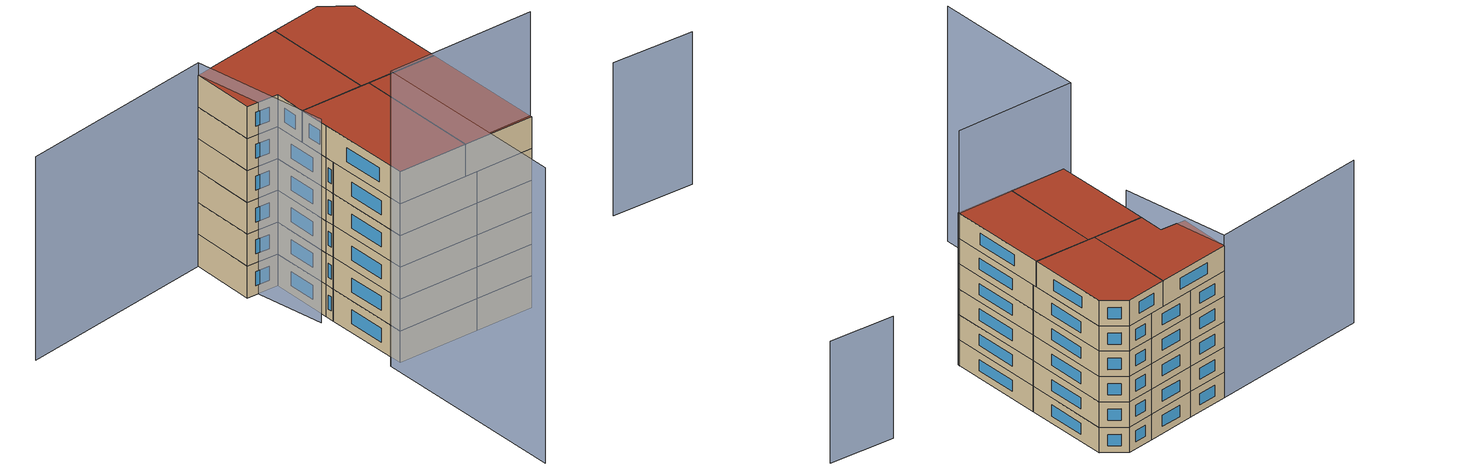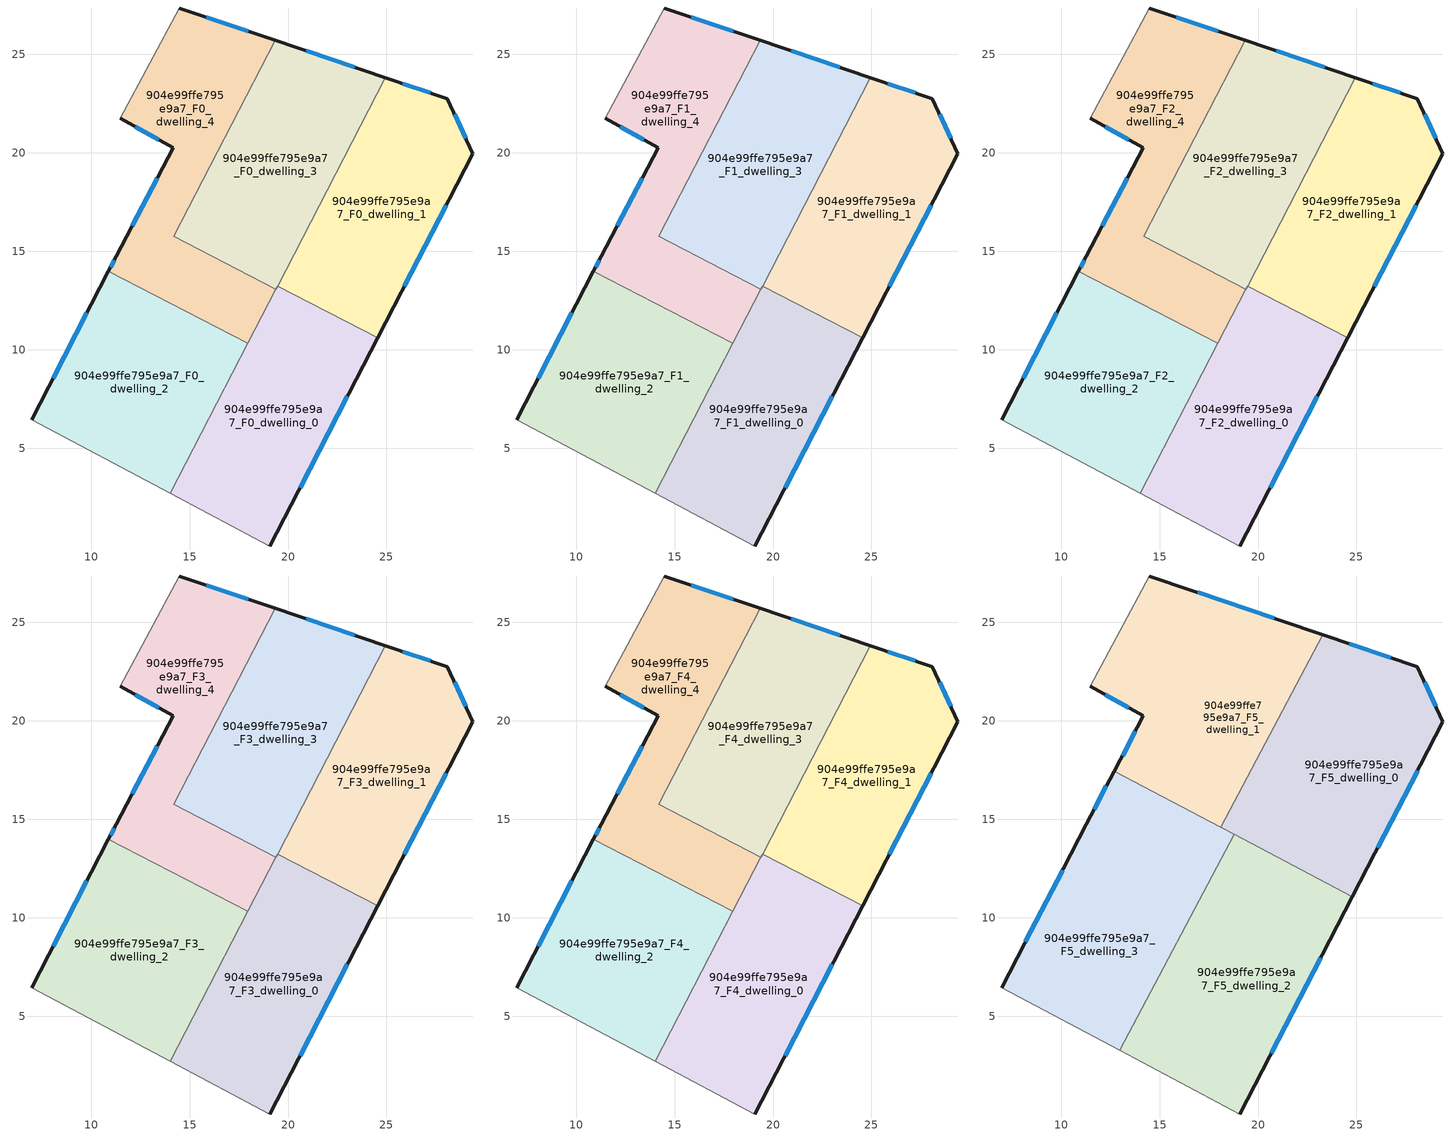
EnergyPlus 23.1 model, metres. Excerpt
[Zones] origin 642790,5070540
904e99ffe795e9a7_F0_dwelling_0
 floor ground (EU_floor_Construction): 24.55,10.6 19.08,0.04 14.02,2.72 19.47,13.24 z0
 wall outside (EU_wall_Construction): 19.08,0.04 24.55,10.6 z0:3
 wall to 904e99ffe795e9a7_F0_dwelling_1 (EU_wall_Construction): 24.55,10.6 19.47,13.24 z0:3
 wall adiabatic (EU_wall_Construction): 14.02,2.72 19.08,0.04 z0:3
 wall to 904e99ffe795e9a7_F0_dwelling_2 (EU_wall_Construction): 17.96,10.32 14.02,2.72 z0:3
 wall to 904e99ffe795e9a7_F0_dwelling_4 (EU_wall_Construction): 19.39,13.08 17.96,10.32 z0:3
 wall to 904e99ffe795e9a7_F0_dwelling_3 (EU_wall_Construction): 19.47,13.24 19.39,13.08 z0:3
 window (EU_Window_Construction): 20.61,3 23.02,7.64 z0.84:2.16
904e99ffe795e9a7_F0_dwelling_1
 floor ground (EU_floor_Construction): 28.09,22.75 29.39,19.95 24.55,10.6 19.47,13.24 24.95,23.82 z0
 wall outside (EU_wall_Construction): 24.55,10.6 29.39,19.95 28.09,22.75 24.95,23.82 z0:3
 wall to 904e99ffe795e9a7_F0_dwelling_3 (EU_wall_Construction): 24.95,23.82 19.47,13.24 z0:3
 window (EU_Window_Construction): 27.21,23.05 25.83,23.52 / 29.03,20.74 28.46,21.97 / 25.91,13.22 28.04,17.33 z0.84:2.16
904e99ffe795e9a7_F0_dwelling_2
 floor ground (EU_floor_Construction): 17.96,10.32 14.02,2.72 6.97,6.45 10.88,13.99 z0
 wall outside (EU_wall_Construction): 10.88,13.99 6.97,6.45 z0:3
 wall to 904e99ffe795e9a7_F0_dwelling_4 (EU_wall_Construction): 17.96,10.32 10.88,13.99 z0:3
 wall adiabatic (EU_wall_Construction): 6.97,6.45 14.02,2.72 z0:3
 window (EU_Window_Construction): 9.79,11.88 8.07,8.56 z0.84:2.16
904e99ffe795e9a7_F0_dwelling_3
 floor ground (EU_floor_Construction): 24.95,23.82 19.39,13.08 14.2,15.77 19.35,25.71 z0
 wall outside (EU_wall_Construction): 24.95,23.82 19.35,25.71 z0:3
 wall to 904e99ffe795e9a7_F0_dwelling_4 (EU_wall_Construction): 19.35,25.71 14.2,15.77 19.39,13.08 z0:3
 window (EU_Window_Construction): 23.38,24.35 20.92,25.18 z0.84:2.16
904e99ffe795e9a7_F0_dwelling_4
 floor ground (EU_floor_Construction): 19.35,25.71 14.2,15.77 19.39,13.08 17.96,10.32 10.88,13.99 11.28,14.75 14.18,20.25 11.48,21.76 14.48,27.36 z0
 wall outside (EU_wall_Construction): 11.48,21.76 14.18,20.25 11.28,14.75 10.88,13.99 / 19.35,25.71 14.48,27.36 z0:3
 wall adiabatic (EU_wall_Construction): 14.48,27.36 11.48,21.76 z0:3
 window (EU_Window_Construction): 11.17,14.54 10.99,14.2 / 13.37,18.71 12.09,16.29 / 12.24,21.34 13.42,20.67 / 17.99,26.17 15.85,26.9 z0.84:2.16
904e99ffe795e9a7_F1_dwelling_0
 floor to 904e99ffe795e9a7_F0_dwelling_0 (EU_floor_Construction): 24.55,10.6 19.08,0.04 14.02,2.72 19.47,13.24 z3
 wall outside (EU_wall_Construction): 19.08,0.04 24.55,10.6 z3:6
 wall to 904e99ffe795e9a7_F1_dwelling_1 (EU_wall_Construction): 24.55,10.6 19.47,13.24 z3:6
 wall adiabatic (EU_wall_Construction): 14.02,2.72 19.08,0.04 z3:6
 wall to 904e99ffe795e9a7_F1_dwelling_2 (EU_wall_Construction): 17.96,10.32 14.02,2.72 z3:6
 wall to 904e99ffe795e9a7_F1_dwelling_4 (EU_wall_Construction): 19.39,13.08 17.96,10.32 z3:6
 wall to 904e99ffe795e9a7_F1_dwelling_3 (EU_wall_Construction): 19.47,13.24 19.39,13.08 z3:6
 window (EU_Window_Construction): 20.61,3 23.02,7.64 z3.84:5.16
904e99ffe795e9a7_F1_dwelling_1
 floor to 904e99ffe795e9a7_F0_dwelling_1 (EU_floor_Construction): 28.09,22.75 29.39,19.95 24.55,10.6 19.47,13.24 24.95,23.82 z3
 wall outside (EU_wall_Construction): 24.55,10.6 29.39,19.95 28.09,22.75 24.95,23.82 z3:6
 wall to 904e99ffe795e9a7_F1_dwelling_3 (EU_wall_Construction): 24.95,23.82 19.47,13.24 z3:6
 window (EU_Window_Construction): 27.21,23.05 25.83,23.52 / 29.03,20.74 28.46,21.97 / 25.91,13.22 28.04,17.33 z3.84:5.16
904e99ffe795e9a7_F1_dwelling_2
 floor to 904e99ffe795e9a7_F0_dwelling_2 (EU_floor_Construction): 17.96,10.32 14.02,2.72 6.97,6.45 10.88,13.99 z3
 wall outside (EU_wall_Construction): 10.88,13.99 6.97,6.45 z3:6
 wall to 904e99ffe795e9a7_F1_dwelling_4 (EU_wall_Construction): 17.96,10.32 10.88,13.99 z3:6
 wall adiabatic (EU_wall_Construction): 6.97,6.45 14.02,2.72 z3:6
 window (EU_Window_Construction): 9.79,11.88 8.07,8.56 z3.84:5.16
904e99ffe795e9a7_F1_dwelling_3
 floor to 904e99ffe795e9a7_F0_dwelling_3 (EU_floor_Construction): 24.95,23.82 19.39,13.08 14.2,15.77 19.35,25.71 z3
 wall outside (EU_wall_Construction): 24.95,23.82 19.35,25.71 z3:6
 wall to 904e99ffe795e9a7_F1_dwelling_4 (EU_wall_Construction): 19.35,25.71 14.2,15.77 19.39,13.08 z3:6
 window (EU_Window_Construction): 23.38,24.35 20.92,25.18 z3.84:5.16
904e99ffe795e9a7_F1_dwelling_4
 floor to 904e99ffe795e9a7_F0_dwelling_4 (EU_floor_Construction): 19.35,25.71 14.2,15.77 19.39,13.08 17.96,10.32 10.88,13.99 11.28,14.75 14.18,20.25 11.48,21.76 14.48,27.36 z3
 wall outside (EU_wall_Construction): 11.48,21.76 14.18,20.25 11.28,14.75 10.88,13.99 / 19.35,25.71 14.48,27.36 z3:6
 wall adiabatic (EU_wall_Construction): 14.48,27.36 11.48,21.76 z3:6
 window (EU_Window_Construction): 11.17,14.54 10.99,14.2 / 13.37,18.71 12.09,16.29 / 12.24,21.34 13.42,20.67 / 17.99,26.17 15.85,26.9 z3.84:5.16
904e99ffe795e9a7_F2_dwelling_0
 floor to 904e99ffe795e9a7_F1_dwelling_0 (EU_floor_Construction): 24.55,10.6 19.08,0.04 14.02,2.72 19.47,13.24 z6
 wall outside (EU_wall_Construction): 19.08,0.04 24.55,10.6 z6:9
 wall to 904e99ffe795e9a7_F2_dwelling_1 (EU_wall_Construction): 24.55,10.6 19.47,13.24 z6:9
 wall adiabatic (EU_wall_Construction): 14.02,2.72 19.08,0.04 z6:9
 wall to 904e99ffe795e9a7_F2_dwelling_2 (EU_wall_Construction): 17.96,10.32 14.02,2.72 z6:9
 wall to 904e99ffe795e9a7_F2_dwelling_4 (EU_wall_Construction): 19.39,13.08 17.96,10.32 z6:9
 wall to 904e99ffe795e9a7_F2_dwelling_3 (EU_wall_Construction): 19.47,13.24 19.39,13.08 z6:9
 window (EU_Window_Construction): 20.61,3 23.02,7.64 z6.84:8.16
904e99ffe795e9a7_F2_dwelling_1
 floor to 904e99ffe795e9a7_F1_dwelling_1 (EU_floor_Construction): 28.09,22.75 29.39,19.95 24.55,10.6 19.47,13.24 24.95,23.82 z6
 wall outside (EU_wall_Construction): 24.55,10.6 29.39,19.95 28.09,22.75 24.95,23.82 z6:9
 wall to 904e99ffe795e9a7_F2_dwelling_3 (EU_wall_Construction): 24.95,23.82 19.47,13.24 z6:9
 window (EU_Window_Construction): 27.21,23.05 25.83,23.52 / 29.03,20.74 28.46,21.97 / 25.91,13.22 28.04,17.33 z6.84:8.16
904e99ffe795e9a7_F2_dwelling_2
 floor to 904e99ffe795e9a7_F1_dwelling_2 (EU_floor_Construction): 17.96,10.32 14.02,2.72 6.97,6.45 10.88,13.99 z6
 wall outside (EU_wall_Construction): 10.88,13.99 6.97,6.45 z6:9
 wall to 904e99ffe795e9a7_F2_dwelling_4 (EU_wall_Construction): 17.96,10.32 10.88,13.99 z6:9
 wall adiabatic (EU_wall_Construction): 6.97,6.45 14.02,2.72 z6:9
 window (EU_Window_Construction): 9.79,11.88 8.07,8.56 z6.84:8.16
904e99ffe795e9a7_F2_dwelling_3
 floor to 904e99ffe795e9a7_F1_dwelling_3 (EU_floor_Construction): 24.95,23.82 19.39,13.08 14.2,15.77 19.35,25.71 z6
 wall outside (EU_wall_Construction): 24.95,23.82 19.35,25.71 z6:9
 wall to 904e99ffe795e9a7_F2_dwelling_4 (EU_wall_Construction): 19.35,25.71 14.2,15.77 19.39,13.08 z6:9
 window (EU_Window_Construction): 23.38,24.35 20.92,25.18 z6.84:8.16
904e99ffe795e9a7_F2_dwelling_4
 floor to 904e99ffe795e9a7_F1_dwelling_4 (EU_floor_Construction): 19.35,25.71 14.2,15.77 19.39,13.08 17.96,10.32 10.88,13.99 11.28,14.75 14.18,20.25 11.48,21.76 14.48,27.36 z6
 wall outside (EU_wall_Construction): 11.48,21.76 14.18,20.25 11.28,14.75 10.88,13.99 / 19.35,25.71 14.48,27.36 z6:9
 wall adiabatic (EU_wall_Construction): 14.48,27.36 11.48,21.76 z6:9
 window (EU_Window_Construction): 11.17,14.54 10.99,14.2 / 13.37,18.71 12.09,16.29 / 12.24,21.34 13.42,20.67 / 17.99,26.17 15.85,26.9 z6.84:8.16
904e99ffe795e9a7_F3_dwelling_0
 floor to 904e99ffe795e9a7_F2_dwelling_0 (EU_floor_Construction): 24.55,10.6 19.08,0.04 14.02,2.72 19.47,13.24 z9
 wall outside (EU_wall_Construction): 19.08,0.04 24.55,10.6 z9:12
 wall to 904e99ffe795e9a7_F3_dwelling_1 (EU_wall_Construction): 24.55,10.6 19.47,13.24 z9:12
 wall adiabatic (EU_wall_Construction): 14.02,2.72 19.08,0.04 z9:12
 wall to 904e99ffe795e9a7_F3_dwelling_2 (EU_wall_Construction): 17.96,10.32 14.02,2.72 z9:12
 wall to 904e99ffe795e9a7_F3_dwelling_4 (EU_wall_Construction): 19.39,13.08 17.96,10.32 z9:12
 wall to 904e99ffe795e9a7_F3_dwelling_3 (EU_wall_Construction): 19.47,13.24 19.39,13.08 z9:12
 window (EU_Window_Construction): 20.61,3 23.02,7.64 z9.84:11.16
904e99ffe795e9a7_F3_dwelling_1
 floor to 904e99ffe795e9a7_F2_dwelling_1 (EU_floor_Construction): 28.09,22.75 29.39,19.95 24.55,10.6 19.47,13.24 24.95,23.82 z9
 wall outside (EU_wall_Construction): 24.55,10.6 29.39,19.95 28.09,22.75 24.95,23.82 z9:12
 wall to 904e99ffe795e9a7_F3_dwelling_3 (EU_wall_Construction): 24.95,23.82 19.47,13.24 z9:12
 window (EU_Window_Construction): 27.21,23.05 25.83,23.52 / 29.03,20.74 28.46,21.97 / 25.91,13.22 28.04,17.33 z9.84:11.16
904e99ffe795e9a7_F3_dwelling_2
 floor to 904e99ffe795e9a7_F2_dwelling_2 (EU_floor_Construction): 17.96,10.32 14.02,2.72 6.97,6.45 10.88,13.99 z9
 wall outside (EU_wall_Construction): 10.88,13.99 6.97,6.45 z9:12
 wall to 904e99ffe795e9a7_F3_dwelling_4 (EU_wall_Construction): 17.96,10.32 10.88,13.99 z9:12
 wall adiabatic (EU_wall_Construction): 6.97,6.45 14.02,2.72 z9:12
 window (EU_Window_Construction): 9.79,11.88 8.07,8.56 z9.84:11.16
904e99ffe795e9a7_F3_dwelling_3
 floor to 904e99ffe795e9a7_F2_dwelling_3 (EU_floor_Construction): 24.95,23.82 19.39,13.08 14.2,15.77 19.35,25.71 z9
 wall outside (EU_wall_Construction): 24.95,23.82 19.35,25.71 z9:12
 wall to 904e99ffe795e9a7_F3_dwelling_4 (EU_wall_Construction): 19.35,25.71 14.2,15.77 19.39,13.08 z9:12
 window (EU_Window_Construction): 23.38,24.35 20.92,25.18 z9.84:11.16
904e99ffe795e9a7_F3_dwelling_4
 floor to 904e99ffe795e9a7_F2_dwelling_4 (EU_floor_Construction): 19.35,25.71 14.2,15.77 19.39,13.08 17.96,10.32 10.88,13.99 11.28,14.75 14.18,20.25 11.48,21.76 14.48,27.36 z9
 wall outside (EU_wall_Construction): 11.48,21.76 14.18,20.25 11.28,14.75 10.88,13.99 / 19.35,25.71 14.48,27.36 z9:12
 wall adiabatic (EU_wall_Construction): 14.48,27.36 11.48,21.76 z9:12
 window (EU_Window_Construction): 11.17,14.54 10.99,14.2 / 13.37,18.71 12.09,16.29 / 12.24,21.34 13.42,20.67 / 17.99,26.17 15.85,26.9 z9.84:11.16
904e99ffe795e9a7_F4_dwelling_0
 floor to 904e99ffe795e9a7_F3_dwelling_0 (EU_floor_Construction): 24.55,10.6 19.08,0.04 14.02,2.72 19.47,13.24 z12
 wall outside (EU_wall_Construction): 19.08,0.04 24.55,10.6 z12:15
 wall to 904e99ffe795e9a7_F4_dwelling_1 (EU_wall_Construction): 24.55,10.6 19.47,13.24 z12:15
 wall adiabatic (EU_wall_Construction): 14.02,2.72 19.08,0.04 z12:15
 wall to 904e99ffe795e9a7_F4_dwelling_2 (EU_wall_Construction): 17.96,10.32 14.02,2.72 z12:15
 wall to 904e99ffe795e9a7_F4_dwelling_4 (EU_wall_Construction): 19.39,13.08 17.96,10.32 z12:15
 wall to 904e99ffe795e9a7_F4_dwelling_3 (EU_wall_Construction): 19.47,13.24 19.39,13.08 z12:15
 window (EU_Window_Construction): 20.61,3 23.02,7.64 z12.84:14.16
 ceiling adiabatic (EU_roof_Construction): 19.08,0.04 24.55,10.6 19.47,13.24 14.02,2.72 z15
904e99ffe795e9a7_F4_dwelling_1
 floor to 904e99ffe795e9a7_F3_dwelling_1 (EU_floor_Construction): 28.09,22.75 29.39,19.95 24.55,10.6 19.47,13.24 24.95,23.82 z12
 wall outside (EU_wall_Construction): 24.55,10.6 29.39,19.95 28.09,22.75 24.95,23.82 z12:15
 wall to 904e99ffe795e9a7_F4_dwelling_3 (EU_wall_Construction): 24.95,23.82 19.47,13.24 z12:15
 window (EU_Window_Construction): 27.21,23.05 25.83,23.52 / 29.03,20.74 28.46,21.97 / 25.91,13.22 28.04,17.33 z12.84:14.16
904e99ffe795e9a7_F4_dwelling_2
 floor to 904e99ffe795e9a7_F3_dwelling_2 (EU_floor_Construction): 17.96,10.32 14.02,2.72 6.97,6.45 10.88,13.99 z12
 wall outside (EU_wall_Construction): 10.88,13.99 6.97,6.45 z12:15
 wall to 904e99ffe795e9a7_F4_dwelling_4 (EU_wall_Construction): 17.96,10.32 10.88,13.99 z12:15
 wall adiabatic (EU_wall_Construction): 6.97,6.45 14.02,2.72 z12:15
 window (EU_Window_Construction): 9.79,11.88 8.07,8.56 z12.84:14.16
 ceiling adiabatic (EU_roof_Construction): 12.98,3.27 16.98,10.83 10.88,13.99 6.97,6.45 z15
904e99ffe795e9a7_F4_dwelling_3
 floor to 904e99ffe795e9a7_F3_dwelling_3 (EU_floor_Construction): 24.95,23.82 19.39,13.08 14.2,15.77 19.35,25.71 z12
 wall outside (EU_wall_Construction): 24.95,23.82 19.35,25.71 z12:15
 wall to 904e99ffe795e9a7_F4_dwelling_4 (EU_wall_Construction): 19.35,25.71 14.2,15.77 19.39,13.08 z12:15
 window (EU_Window_Construction): 23.38,24.35 20.92,25.18 z12.84:14.16
904e99ffe795e9a7_F4_dwelling_4
 floor to 904e99ffe795e9a7_F3_dwelling_4 (EU_floor_Construction): 19.35,25.71 14.2,15.77 19.39,13.08 17.96,10.32 10.88,13.99 11.28,14.75 14.18,20.25 11.48,21.76 14.48,27.36 z12
 wall outside (EU_wall_Construction): 11.48,21.76 14.18,20.25 11.28,14.75 10.88,13.99 / 19.35,25.71 14.48,27.36 z12:15
 wall adiabatic (EU_wall_Construction): 14.48,27.36 11.48,21.76 z12:15
 window (EU_Window_Construction): 11.17,14.54 10.99,14.2 / 13.37,18.71 12.09,16.29 / 12.24,21.34 13.42,20.67 / 17.99,26.17 15.85,26.9 z12.84:14.16
904e99ffe795e9a7_F5_dwelling_0
 floor to 904e99ffe795e9a7_F4_dwelling_1 (EU_floor_Construction): 28.09,22.75 29.39,19.95 24.79,11.06 19.73,13.74 24.95,23.82 z15
 floor to 904e99ffe795e9a7_F4_dwelling_3 (EU_floor_Construction): 24.95,23.82 19.73,13.74 18.1,14.6 23.28,24.38 z15
 wall outside (EU_wall_Construction): 24.79,11.06 29.39,19.95 28.09,22.75 23.28,24.38 z15:18
 wall to 904e99ffe795e9a7_F5_dwelling_1 (EU_wall_Construction): 23.28,24.38 18.1,14.6 z15:18
 wall to 904e99ffe795e9a7_F5_dwelling_2 (EU_wall_Construction): 18.79,14.24 24.79,11.06 z15:18
 wall to 904e99ffe795e9a7_F5_dwelling_3 (EU_wall_Construction): 18.1,14.6 18.79,14.24 z15:18
 window (EU_Window_Construction): 26.74,23.21 24.63,23.93 / 29.03,20.74 28.46,21.97 / 26.08,13.55 28.1,17.46 z15.84:17.16
 roof outside (EU_roof_Construction): 24.79,11.06 29.39,19.95 28.09,22.75 23.28,24.38 18.1,14.6 z18
904e99ffe795e9a7_F5_dwelling_1
 floor to 904e99ffe795e9a7_F4_dwelling_3 (EU_floor_Construction): 23.28,24.38 18.1,14.6 14.57,16.47 19.35,25.71 z15
 floor to 904e99ffe795e9a7_F4_dwelling_4 (EU_floor_Construction): 19.35,25.71 14.57,16.47 12.7,17.45 14.18,20.25 11.48,21.76 14.48,27.36 z15
 wall outside (EU_wall_Construction): 11.48,21.76 14.18,20.25 12.7,17.45 / 23.28,24.38 14.48,27.36 z15:18
 wall adiabatic (EU_wall_Construction): 14.48,27.36 11.48,21.76 z15:18
 wall to 904e99ffe795e9a7_F5_dwelling_3 (EU_wall_Construction): 12.7,17.45 18.1,14.6 z15:18
 window (EU_Window_Construction): 13.77,19.47 13.12,18.24 / 12.24,21.34 13.42,20.67 / 20.81,25.22 16.95,26.53 z15.84:17.16
 roof outside (EU_roof_Construction): 18.1,14.6 23.28,24.38 14.48,27.36 11.48,21.76 14.18,20.25 12.7,17.45 z18
904e99ffe795e9a7_F5_dwelling_2
 floor to 904e99ffe795e9a7_F4_dwelling_1 (EU_floor_Construction): 24.79,11.06 24.55,10.6 19.47,13.24 19.73,13.74 z15
 floor to 904e99ffe795e9a7_F4_dwelling_2 (EU_floor_Construction): 17.96,10.32 14.02,2.72 12.98,3.27 16.98,10.83 z15
 floor to 904e99ffe795e9a7_F4_dwelling_4 (EU_floor_Construction): 19.39,13.08 17.96,10.32 16.98,10.83 18.43,13.57 z15
 floor to 904e99ffe795e9a7_F4_dwelling_3 (EU_floor_Construction): 19.73,13.74 19.39,13.08 18.43,13.57 18.79,14.24 z15
 floor adiabatic (EU_floor_Construction): 24.79,11.06 19.08,0.04 12.98,3.27 14.02,2.72 19.73,13.74 19.47,13.24 24.55,10.6 z15
 wall outside (EU_wall_Construction): 19.08,0.04 24.79,11.06 z15:18
 wall to 904e99ffe795e9a7_F5_dwelling_3 (EU_wall_Construction): 18.79,14.24 12.98,3.27 z15:18
 wall adiabatic (EU_wall_Construction): 12.98,3.27 19.08,0.04 z15:18
 window (EU_Window_Construction): 20.68,3.13 23.19,7.97 z15.84:17.16
 roof outside (EU_roof_Construction): 19.08,0.04 24.79,11.06 18.79,14.24 12.98,3.27 z18
904e99ffe795e9a7_F5_dwelling_3
 floor to 904e99ffe795e9a7_F4_dwelling_4 (EU_floor_Construction): 18.43,13.57 16.98,10.83 10.88,13.99 11.28,14.75 12.7,17.45 14.57,16.47 14.2,15.77 z15
 floor to 904e99ffe795e9a7_F4_dwelling_3 (EU_floor_Construction): 18.79,14.24 18.43,13.57 14.2,15.77 14.57,16.47 z15
 floor adiabatic (EU_floor_Construction): 16.98,10.83 12.98,3.27 6.97,6.45 10.88,13.99 z15
 wall outside (EU_wall_Construction): 12.7,17.45 11.28,14.75 6.97,6.45 z15:18
 wall adiabatic (EU_wall_Construction): 6.97,6.45 12.98,3.27 z15:18
 window (EU_Window_Construction): 10.07,12.43 8.18,8.77 / 12.3,16.7 11.68,15.51 z15.84:17.16
 roof outside (EU_roof_Construction): 12.98,3.27 18.79,14.24 12.7,17.45 11.28,14.75 6.97,6.45 z18
shading: -2.83,-10.44 6.17,6.95 / 6.17,6.95 19.17,0.22 z0:27.8; 41.86,-4.33 34.89,-0.37 z0:14.4; -4.18,33.66 14.48,27.36 / 14.48,27.36 10.23,14.76 z0:19.2
[Building]
EU S2 Campaign: North Axis=0; Terrain=City; Solar Distribution=FullExterior
[Site:Location]
Lyon-Bron: Latitude=45.75; Longitude=5; Time Zone=1; Elevation=198
[SizingPeriod:WeatherFileDays]
AnnualSizingPeriod: Begin Month=1; Begin Day of Month=1; End Month=12; End Day of Month=31; Day of Week for Start Day=Monday; Use Weather File Daylight Saving Period=No; Use Weather File Rain and Snow Indicators=No
[MATERIAL]
EU_InternalMass_Material: Roughness=MediumRough; Thickness=0.1; Conductivity=1; Density=1800; Specific Heat=900; Thermal Absorptance=0.9; Solar Absorptance=0.7; Visible Absorptance=0.7
[MATERIAL:NOMASS] Roughness=MediumRough; Thermal Absorptance=0.9; Solar Absorptance=0.7; Visible Absorptance=0.7
Name | Thermal Resistance
EU_wall_NoMass | 0.776494
EU_roof_NoMass | 0.486893
EU_floor_NoMass | 0.421597
[WINDOWMATERIAL:SIMPLEGLAZINGSYSTEM]
EU_Window_SimpleGlazing: UFactor=4.24961; Solar Heat Gain Coefficient=0.83; Visible Transmittance=0.83
[CONSTRUCTION]
EU_wall_Construction: EU_wall_NoMass
EU_roof_Construction: EU_roof_NoMass
EU_floor_Construction: EU_floor_NoMass
EU_InternalMass_Construction: EU_InternalMass_Material
EU_Window_Construction: EU_Window_SimpleGlazing
[ZONE] Type=1; Multiplier=1; Ceiling Height=autocalculate; Floor Area=autocalculate; Part of Total Floor Area=Yes
Name | Volume
904e99ffe795e9a7_F0_dwelling_0; 904e99ffe795e9a7_F1_dwelling_0; 904e99ffe795e9a7_F2_dwelling_0; 904e99ffe795e9a7_F3_dwelling_0; 904e99ffe795e9a7_F4_dwelling_0 | 203.91
904e99ffe795e9a7_F5_dwelling_0 | 254.92
904e99ffe795e9a7_F0_dwelling_1; 904e99ffe795e9a7_F1_dwelling_1; 904e99ffe795e9a7_F2_dwelling_1; 904e99ffe795e9a7_F3_dwelling_1; 904e99ffe795e9a7_F4_dwelling_1 | 203.936
904e99ffe795e9a7_F5_dwelling_1 | 254.921
904e99ffe795e9a7_F0_dwelling_2; 904e99ffe795e9a7_F1_dwelling_2; 904e99ffe795e9a7_F2_dwelling_2; 904e99ffe795e9a7_F3_dwelling_2; 904e99ffe795e9a7_F4_dwelling_2 | 203.94
904e99ffe795e9a7_F5_dwelling_2 | 254.924
904e99ffe795e9a7_F0_dwelling_3; 904e99ffe795e9a7_F1_dwelling_3; 904e99ffe795e9a7_F2_dwelling_3; 904e99ffe795e9a7_F3_dwelling_3; 904e99ffe795e9a7_F4_dwelling_3 | 203.931
904e99ffe795e9a7_F5_dwelling_3 | 254.919
904e99ffe795e9a7_F0_dwelling_4; 904e99ffe795e9a7_F1_dwelling_4; 904e99ffe795e9a7_F2_dwelling_4; 904e99ffe795e9a7_F3_dwelling_4; 904e99ffe795e9a7_F4_dwelling_4 | 203.922
[INTERNALMASS] Construction=EU_InternalMass_Construction
Name | Zone or ZoneList | Surface Area
904e99ffe795e9a7_F0_dwelling_0_EU_InternalMass | 904e99ffe795e9a7_F0_dwelling_0 | 67.9712
904e99ffe795e9a7_F0_dwelling_1_EU_InternalMass | 904e99ffe795e9a7_F0_dwelling_1 | 67.9787
904e99ffe795e9a7_F0_dwelling_2_EU_InternalMass | 904e99ffe795e9a7_F0_dwelling_2 | 67.9788
904e99ffe795e9a7_F0_dwelling_3_EU_InternalMass | 904e99ffe795e9a7_F0_dwelling_3 | 67.9776
904e99ffe795e9a7_F0_dwelling_4_EU_InternalMass | 904e99ffe795e9a7_F0_dwelling_4 | 67.9741
904e99ffe795e9a7_F1_dwelling_0_EU_InternalMass | 904e99ffe795e9a7_F1_dwelling_0 | 67.9712
904e99ffe795e9a7_F1_dwelling_1_EU_InternalMass | 904e99ffe795e9a7_F1_dwelling_1 | 67.9787
904e99ffe795e9a7_F1_dwelling_2_EU_InternalMass | 904e99ffe795e9a7_F1_dwelling_2 | 67.9788
904e99ffe795e9a7_F1_dwelling_3_EU_InternalMass | 904e99ffe795e9a7_F1_dwelling_3 | 67.9776
904e99ffe795e9a7_F1_dwelling_4_EU_InternalMass | 904e99ffe795e9a7_F1_dwelling_4 | 67.9741
904e99ffe795e9a7_F2_dwelling_0_EU_InternalMass | 904e99ffe795e9a7_F2_dwelling_0 | 67.9712
904e99ffe795e9a7_F2_dwelling_1_EU_InternalMass | 904e99ffe795e9a7_F2_dwelling_1 | 67.9787
904e99ffe795e9a7_F2_dwelling_2_EU_InternalMass | 904e99ffe795e9a7_F2_dwelling_2 | 67.9788
904e99ffe795e9a7_F2_dwelling_3_EU_InternalMass | 904e99ffe795e9a7_F2_dwelling_3 | 67.9776
904e99ffe795e9a7_F2_dwelling_4_EU_InternalMass | 904e99ffe795e9a7_F2_dwelling_4 | 67.9741
904e99ffe795e9a7_F3_dwelling_0_EU_InternalMass | 904e99ffe795e9a7_F3_dwelling_0 | 67.9712
904e99ffe795e9a7_F3_dwelling_1_EU_InternalMass | 904e99ffe795e9a7_F3_dwelling_1 | 67.9787
904e99ffe795e9a7_F3_dwelling_2_EU_InternalMass | 904e99ffe795e9a7_F3_dwelling_2 | 67.9788
904e99ffe795e9a7_F3_dwelling_3_EU_InternalMass | 904e99ffe795e9a7_F3_dwelling_3 | 67.9776
904e99ffe795e9a7_F3_dwelling_4_EU_InternalMass | 904e99ffe795e9a7_F3_dwelling_4 | 67.9741
904e99ffe795e9a7_F4_dwelling_0_EU_InternalMass | 904e99ffe795e9a7_F4_dwelling_0 | 67.9712
904e99ffe795e9a7_F4_dwelling_1_EU_InternalMass | 904e99ffe795e9a7_F4_dwelling_1 | 67.9787
904e99ffe795e9a7_F4_dwelling_2_EU_InternalMass | 904e99ffe795e9a7_F4_dwelling_2 | 67.9788
904e99ffe795e9a7_F4_dwelling_3_EU_InternalMass | 904e99ffe795e9a7_F4_dwelling_3 | 67.9776
904e99ffe795e9a7_F4_dwelling_4_EU_InternalMass | 904e99ffe795e9a7_F4_dwelling_4 | 67.9741
904e99ffe795e9a7_F5_dwelling_0_EU_InternalMass | 904e99ffe795e9a7_F5_dwelling_0 | 84.9731
904e99ffe795e9a7_F5_dwelling_1_EU_InternalMass | 904e99ffe795e9a7_F5_dwelling_1 | 84.9738
904e99ffe795e9a7_F5_dwelling_2_EU_InternalMass | 904e99ffe795e9a7_F5_dwelling_2 | 84.9746
904e99ffe795e9a7_F5_dwelling_3_EU_InternalMass | 904e99ffe795e9a7_F5_dwelling_3 | 84.9727
[OTHEREQUIPMENT] Fuel Type=Electricity; Design Level Calculation Method=Watts/Area; Power per Zone Floor Area=1; Fraction Latent=0; Fraction Radiant=0; Fraction Lost=0; Carbon Dioxide Generation Rate=0; EndUse Subcategory=EU_Step8_InternalGains
Name | Zone or ZoneList or Space or SpaceList | Schedule
EU_Step8_InternalGain_904e99ffe795e9a7_F0_dwelling_0_f000 | 904e99ffe795e9a7_F0_dwelling_0 | EU_Step8_GainSchedule_904e99ffe795e9a7_F0_dwelling_0_f000
EU_Step8_InternalGain_904e99ffe795e9a7_F0_dwelling_1_f000 | 904e99ffe795e9a7_F0_dwelling_1 | EU_Step8_GainSchedule_904e99ffe795e9a7_F0_dwelling_1_f000
EU_Step8_InternalGain_904e99ffe795e9a7_F0_dwelling_2_f000 | 904e99ffe795e9a7_F0_dwelling_2 | EU_Step8_GainSchedule_904e99ffe795e9a7_F0_dwelling_2_f000
EU_Step8_InternalGain_904e99ffe795e9a7_F0_dwelling_3_f000 | 904e99ffe795e9a7_F0_dwelling_3 | EU_Step8_GainSchedule_904e99ffe795e9a7_F0_dwelling_3_f000
EU_Step8_InternalGain_904e99ffe795e9a7_F0_dwelling_4_f000 | 904e99ffe795e9a7_F0_dwelling_4 | EU_Step8_GainSchedule_904e99ffe795e9a7_F0_dwelling_4_f000
EU_Step8_InternalGain_904e99ffe795e9a7_F1_dwelling_0_f000 | 904e99ffe795e9a7_F1_dwelling_0 | EU_Step8_GainSchedule_904e99ffe795e9a7_F1_dwelling_0_f000
EU_Step8_InternalGain_904e99ffe795e9a7_F1_dwelling_1_f000 | 904e99ffe795e9a7_F1_dwelling_1 | EU_Step8_GainSchedule_904e99ffe795e9a7_F1_dwelling_1_f000
EU_Step8_InternalGain_904e99ffe795e9a7_F1_dwelling_2_f000 | 904e99ffe795e9a7_F1_dwelling_2 | EU_Step8_GainSchedule_904e99ffe795e9a7_F1_dwelling_2_f000
EU_Step8_InternalGain_904e99ffe795e9a7_F1_dwelling_3_f000 | 904e99ffe795e9a7_F1_dwelling_3 | EU_Step8_GainSchedule_904e99ffe795e9a7_F1_dwelling_3_f000
EU_Step8_InternalGain_904e99ffe795e9a7_F1_dwelling_4_f000 | 904e99ffe795e9a7_F1_dwelling_4 | EU_Step8_GainSchedule_904e99ffe795e9a7_F1_dwelling_4_f000
EU_Step8_InternalGain_904e99ffe795e9a7_F2_dwelling_0_f000 | 904e99ffe795e9a7_F2_dwelling_0 | EU_Step8_GainSchedule_904e99ffe795e9a7_F2_dwelling_0_f000
EU_Step8_InternalGain_904e99ffe795e9a7_F2_dwelling_1_f000 | 904e99ffe795e9a7_F2_dwelling_1 | EU_Step8_GainSchedule_904e99ffe795e9a7_F2_dwelling_1_f000
EU_Step8_InternalGain_904e99ffe795e9a7_F2_dwelling_2_f000 | 904e99ffe795e9a7_F2_dwelling_2 | EU_Step8_GainSchedule_904e99ffe795e9a7_F2_dwelling_2_f000
EU_Step8_InternalGain_904e99ffe795e9a7_F2_dwelling_3_f000 | 904e99ffe795e9a7_F2_dwelling_3 | EU_Step8_GainSchedule_904e99ffe795e9a7_F2_dwelling_3_f000
EU_Step8_InternalGain_904e99ffe795e9a7_F2_dwelling_4_f000 | 904e99ffe795e9a7_F2_dwelling_4 | EU_Step8_GainSchedule_904e99ffe795e9a7_F2_dwelling_4_f000
EU_Step8_InternalGain_904e99ffe795e9a7_F3_dwelling_0_f000 | 904e99ffe795e9a7_F3_dwelling_0 | EU_Step8_GainSchedule_904e99ffe795e9a7_F3_dwelling_0_f000
EU_Step8_InternalGain_904e99ffe795e9a7_F3_dwelling_1_f000 | 904e99ffe795e9a7_F3_dwelling_1 | EU_Step8_GainSchedule_904e99ffe795e9a7_F3_dwelling_1_f000
EU_Step8_InternalGain_904e99ffe795e9a7_F3_dwelling_2_f000 | 904e99ffe795e9a7_F3_dwelling_2 | EU_Step8_GainSchedule_904e99ffe795e9a7_F3_dwelling_2_f000
EU_Step8_InternalGain_904e99ffe795e9a7_F3_dwelling_3_f000 | 904e99ffe795e9a7_F3_dwelling_3 | EU_Step8_GainSchedule_904e99ffe795e9a7_F3_dwelling_3_f000
EU_Step8_InternalGain_904e99ffe795e9a7_F3_dwelling_4_f000 | 904e99ffe795e9a7_F3_dwelling_4 | EU_Step8_GainSchedule_904e99ffe795e9a7_F3_dwelling_4_f000
EU_Step8_InternalGain_904e99ffe795e9a7_F4_dwelling_0_f000 | 904e99ffe795e9a7_F4_dwelling_0 | EU_Step8_GainSchedule_904e99ffe795e9a7_F4_dwelling_0_f000
EU_Step8_InternalGain_904e99ffe795e9a7_F4_dwelling_1_f000 | 904e99ffe795e9a7_F4_dwelling_1 | EU_Step8_GainSchedule_904e99ffe795e9a7_F4_dwelling_1_f000
EU_Step8_InternalGain_904e99ffe795e9a7_F4_dwelling_2_f000 | 904e99ffe795e9a7_F4_dwelling_2 | EU_Step8_GainSchedule_904e99ffe795e9a7_F4_dwelling_2_f000
EU_Step8_InternalGain_904e99ffe795e9a7_F4_dwelling_3_f000 | 904e99ffe795e9a7_F4_dwelling_3 | EU_Step8_GainSchedule_904e99ffe795e9a7_F4_dwelling_3_f000
EU_Step8_InternalGain_904e99ffe795e9a7_F4_dwelling_4_f000 | 904e99ffe795e9a7_F4_dwelling_4 | EU_Step8_GainSchedule_904e99ffe795e9a7_F4_dwelling_4_f000
EU_Step8_InternalGain_904e99ffe795e9a7_F5_dwelling_0_f000 | 904e99ffe795e9a7_F5_dwelling_0 | EU_Step8_GainSchedule_904e99ffe795e9a7_F5_dwelling_0_f000
EU_Step8_InternalGain_904e99ffe795e9a7_F5_dwelling_1_f000 | 904e99ffe795e9a7_F5_dwelling_1 | EU_Step8_GainSchedule_904e99ffe795e9a7_F5_dwelling_1_f000
EU_Step8_InternalGain_904e99ffe795e9a7_F5_dwelling_2_f000 | 904e99ffe795e9a7_F5_dwelling_2 | EU_Step8_GainSchedule_904e99ffe795e9a7_F5_dwelling_2_f000
EU_Step8_InternalGain_904e99ffe795e9a7_F5_dwelling_3_f000 | 904e99ffe795e9a7_F5_dwelling_3 | EU_Step8_GainSchedule_904e99ffe795e9a7_F5_dwelling_3_f000
[ZONEVENTILATION:DESIGNFLOWRATE] Schedule=EU_AlwaysOn; Design Flow Rate Calculation Method=AirChanges/Hour; Air Changes per Hour=0.693814; Ventilation Type=Natural; Fan Pressure Rise=0; Fan Total Efficiency=1; Constant Term Coefficient=1; Temperature Term Coefficient=0; Velocity Term Coefficient=0; Velocity Squared Term Coefficient=0; Minimum Indoor Temperature=-100; Maximum Indoor Temperature=100; Delta Temperature=-100; Minimum Outdoor Temperature=-100; Maximum Outdoor Temperature=100; Maximum Wind Speed=40
Name | Zone or ZoneList or Space or SpaceList
EU_ConstantAir_904e99ffe795e9a7_F0_dwelling_0 | 904e99ffe795e9a7_F0_dwelling_0
EU_ConstantAir_904e99ffe795e9a7_F0_dwelling_1 | 904e99ffe795e9a7_F0_dwelling_1
EU_ConstantAir_904e99ffe795e9a7_F0_dwelling_2 | 904e99ffe795e9a7_F0_dwelling_2
EU_ConstantAir_904e99ffe795e9a7_F0_dwelling_3 | 904e99ffe795e9a7_F0_dwelling_3
EU_ConstantAir_904e99ffe795e9a7_F0_dwelling_4 | 904e99ffe795e9a7_F0_dwelling_4
EU_ConstantAir_904e99ffe795e9a7_F1_dwelling_0 | 904e99ffe795e9a7_F1_dwelling_0
EU_ConstantAir_904e99ffe795e9a7_F1_dwelling_1 | 904e99ffe795e9a7_F1_dwelling_1
EU_ConstantAir_904e99ffe795e9a7_F1_dwelling_2 | 904e99ffe795e9a7_F1_dwelling_2
EU_ConstantAir_904e99ffe795e9a7_F1_dwelling_3 | 904e99ffe795e9a7_F1_dwelling_3
EU_ConstantAir_904e99ffe795e9a7_F1_dwelling_4 | 904e99ffe795e9a7_F1_dwelling_4
EU_ConstantAir_904e99ffe795e9a7_F2_dwelling_0 | 904e99ffe795e9a7_F2_dwelling_0
EU_ConstantAir_904e99ffe795e9a7_F2_dwelling_1 | 904e99ffe795e9a7_F2_dwelling_1
EU_ConstantAir_904e99ffe795e9a7_F2_dwelling_2 | 904e99ffe795e9a7_F2_dwelling_2
EU_ConstantAir_904e99ffe795e9a7_F2_dwelling_3 | 904e99ffe795e9a7_F2_dwelling_3
EU_ConstantAir_904e99ffe795e9a7_F2_dwelling_4 | 904e99ffe795e9a7_F2_dwelling_4
EU_ConstantAir_904e99ffe795e9a7_F3_dwelling_0 | 904e99ffe795e9a7_F3_dwelling_0
EU_ConstantAir_904e99ffe795e9a7_F3_dwelling_1 | 904e99ffe795e9a7_F3_dwelling_1
EU_ConstantAir_904e99ffe795e9a7_F3_dwelling_2 | 904e99ffe795e9a7_F3_dwelling_2
EU_ConstantAir_904e99ffe795e9a7_F3_dwelling_3 | 904e99ffe795e9a7_F3_dwelling_3
EU_ConstantAir_904e99ffe795e9a7_F3_dwelling_4 | 904e99ffe795e9a7_F3_dwelling_4
EU_ConstantAir_904e99ffe795e9a7_F4_dwelling_0 | 904e99ffe795e9a7_F4_dwelling_0
EU_ConstantAir_904e99ffe795e9a7_F4_dwelling_1 | 904e99ffe795e9a7_F4_dwelling_1
EU_ConstantAir_904e99ffe795e9a7_F4_dwelling_2 | 904e99ffe795e9a7_F4_dwelling_2
EU_ConstantAir_904e99ffe795e9a7_F4_dwelling_3 | 904e99ffe795e9a7_F4_dwelling_3
EU_ConstantAir_904e99ffe795e9a7_F4_dwelling_4 | 904e99ffe795e9a7_F4_dwelling_4
EU_ConstantAir_904e99ffe795e9a7_F5_dwelling_0 | 904e99ffe795e9a7_F5_dwelling_0
EU_ConstantAir_904e99ffe795e9a7_F5_dwelling_1 | 904e99ffe795e9a7_F5_dwelling_1
EU_ConstantAir_904e99ffe795e9a7_F5_dwelling_2 | 904e99ffe795e9a7_F5_dwelling_2
EU_ConstantAir_904e99ffe795e9a7_F5_dwelling_3 | 904e99ffe795e9a7_F5_dwelling_3
[HVACTEMPLATE:THERMOSTAT] Constant Heating Setpoint=20; Constant Cooling Setpoint=50
EU_HeatOnly_904e99ffe795e9a7_F0_dwelling_0; EU_HeatOnly_904e99ffe795e9a7_F0_dwelling_1; EU_HeatOnly_904e99ffe795e9a7_F0_dwelling_2; EU_HeatOnly_904e99ffe795e9a7_F0_dwelling_3; EU_HeatOnly_904e99ffe795e9a7_F0_dwelling_4; EU_HeatOnly_904e99ffe795e9a7_F1_dwelling_0; EU_HeatOnly_904e99ffe795e9a7_F1_dwelling_1; EU_HeatOnly_904e99ffe795e9a7_F1_dwelling_2; EU_HeatOnly_904e99ffe795e9a7_F1_dwelling_3; EU_HeatOnly_904e99ffe795e9a7_F1_dwelling_4; EU_HeatOnly_904e99ffe795e9a7_F2_dwelling_0; EU_HeatOnly_904e99ffe795e9a7_F2_dwelling_1; EU_HeatOnly_904e99ffe795e9a7_F2_dwelling_2; EU_HeatOnly_904e99ffe795e9a7_F2_dwelling_3; EU_HeatOnly_904e99ffe795e9a7_F2_dwelling_4; EU_HeatOnly_904e99ffe795e9a7_F3_dwelling_0; EU_HeatOnly_904e99ffe795e9a7_F3_dwelling_1; EU_HeatOnly_904e99ffe795e9a7_F3_dwelling_2; EU_HeatOnly_904e99ffe795e9a7_F3_dwelling_3; EU_HeatOnly_904e99ffe795e9a7_F3_dwelling_4; EU_HeatOnly_904e99ffe795e9a7_F4_dwelling_0; EU_HeatOnly_904e99ffe795e9a7_F4_dwelling_1; EU_HeatOnly_904e99ffe795e9a7_F4_dwelling_2; EU_HeatOnly_904e99ffe795e9a7_F4_dwelling_3; EU_HeatOnly_904e99ffe795e9a7_F4_dwelling_4; EU_HeatOnly_904e99ffe795e9a7_F5_dwelling_0; EU_HeatOnly_904e99ffe795e9a7_F5_dwelling_1; EU_HeatOnly_904e99ffe795e9a7_F5_dwelling_2; EU_HeatOnly_904e99ffe795e9a7_F5_dwelling_3
[HVACTEMPLATE:ZONE:IDEALLOADSAIRSYSTEM] System Availability Schedule=EU_AlwaysOn; Maximum Heating Supply Air Temperature=50; Minimum Cooling Supply Air Temperature=13; Maximum Heating Supply Air Humidity Ratio=0.0156; Minimum Cooling Supply Air Humidity Ratio=0.0077; Heating Limit=NoLimit; Cooling Limit=NoLimit; Heating Availability Schedule=EU_AlwaysOn; Cooling Availability Schedule=EU_CoolingOff; Dehumidification Control Type=ConstantSensibleHeatRatio; Cooling Sensible Heat Ratio=0.7; Dehumidification Setpoint=60; Humidification Control Type=None; Humidification Setpoint=30; Outdoor Air Method=None; Outdoor Air Flow Rate per Person=0.00944; Outdoor Air Flow Rate per Zone Floor Area=0; Outdoor Air Flow Rate per Zone=0; Demand Controlled Ventilation Type=None; Outdoor Air Economizer Type=NoEconomizer; Heat Recovery Type=None; Sensible Heat Recovery Effectiveness=0.7; Latent Heat Recovery Effectiveness=0.65
Name | Template Thermostat
904e99ffe795e9a7_F0_dwelling_0 | EU_HeatOnly_904e99ffe795e9a7_F0_dwelling_0
904e99ffe795e9a7_F0_dwelling_1 | EU_HeatOnly_904e99ffe795e9a7_F0_dwelling_1
904e99ffe795e9a7_F0_dwelling_2 | EU_HeatOnly_904e99ffe795e9a7_F0_dwelling_2
904e99ffe795e9a7_F0_dwelling_3 | EU_HeatOnly_904e99ffe795e9a7_F0_dwelling_3
904e99ffe795e9a7_F0_dwelling_4 | EU_HeatOnly_904e99ffe795e9a7_F0_dwelling_4
904e99ffe795e9a7_F1_dwelling_0 | EU_HeatOnly_904e99ffe795e9a7_F1_dwelling_0
904e99ffe795e9a7_F1_dwelling_1 | EU_HeatOnly_904e99ffe795e9a7_F1_dwelling_1
904e99ffe795e9a7_F1_dwelling_2 | EU_HeatOnly_904e99ffe795e9a7_F1_dwelling_2
904e99ffe795e9a7_F1_dwelling_3 | EU_HeatOnly_904e99ffe795e9a7_F1_dwelling_3
904e99ffe795e9a7_F1_dwelling_4 | EU_HeatOnly_904e99ffe795e9a7_F1_dwelling_4
904e99ffe795e9a7_F2_dwelling_0 | EU_HeatOnly_904e99ffe795e9a7_F2_dwelling_0
904e99ffe795e9a7_F2_dwelling_1 | EU_HeatOnly_904e99ffe795e9a7_F2_dwelling_1
904e99ffe795e9a7_F2_dwelling_2 | EU_HeatOnly_904e99ffe795e9a7_F2_dwelling_2
904e99ffe795e9a7_F2_dwelling_3 | EU_HeatOnly_904e99ffe795e9a7_F2_dwelling_3
904e99ffe795e9a7_F2_dwelling_4 | EU_HeatOnly_904e99ffe795e9a7_F2_dwelling_4
904e99ffe795e9a7_F3_dwelling_0 | EU_HeatOnly_904e99ffe795e9a7_F3_dwelling_0
904e99ffe795e9a7_F3_dwelling_1 | EU_HeatOnly_904e99ffe795e9a7_F3_dwelling_1
904e99ffe795e9a7_F3_dwelling_2 | EU_HeatOnly_904e99ffe795e9a7_F3_dwelling_2
904e99ffe795e9a7_F3_dwelling_3 | EU_HeatOnly_904e99ffe795e9a7_F3_dwelling_3
904e99ffe795e9a7_F3_dwelling_4 | EU_HeatOnly_904e99ffe795e9a7_F3_dwelling_4
904e99ffe795e9a7_F4_dwelling_0 | EU_HeatOnly_904e99ffe795e9a7_F4_dwelling_0
904e99ffe795e9a7_F4_dwelling_1 | EU_HeatOnly_904e99ffe795e9a7_F4_dwelling_1
904e99ffe795e9a7_F4_dwelling_2 | EU_HeatOnly_904e99ffe795e9a7_F4_dwelling_2
904e99ffe795e9a7_F4_dwelling_3 | EU_HeatOnly_904e99ffe795e9a7_F4_dwelling_3
904e99ffe795e9a7_F4_dwelling_4 | EU_HeatOnly_904e99ffe795e9a7_F4_dwelling_4
904e99ffe795e9a7_F5_dwelling_0 | EU_HeatOnly_904e99ffe795e9a7_F5_dwelling_0
904e99ffe795e9a7_F5_dwelling_1 | EU_HeatOnly_904e99ffe795e9a7_F5_dwelling_1
904e99ffe795e9a7_F5_dwelling_2 | EU_HeatOnly_904e99ffe795e9a7_F5_dwelling_2
904e99ffe795e9a7_F5_dwelling_3 | EU_HeatOnly_904e99ffe795e9a7_F5_dwelling_3
[SIZING:ZONE] Zone Cooling Design Supply Air Temperature Input Method=SupplyAirTemperature; Zone Cooling Design Supply Air Temperature=13; Zone Heating Design Supply Air Temperature Input Method=SupplyAirTemperature; Zone Heating Design Supply Air Temperature=50; Zone Cooling Design Supply Air Humidity Ratio=0.008; Zone Heating Design Supply Air Humidity Ratio=0.008; Cooling Design Air Flow Method=DesignDay; Cooling Design Air Flow Rate=0; Cooling Minimum Air Flow per Zone Floor Area=0.000762; Cooling Minimum Air Flow=0; Cooling Minimum Air Flow Fraction=0.2; Heating Design Air Flow Method=DesignDay; Heating Design Air Flow Rate=0; Heating Maximum Air Flow per Zone Floor Area=0.002032; Heating Maximum Air Flow=0.141576; Heating Maximum Air Flow Fraction=0.3; Account for Dedicated Outdoor Air System=No; Dedicated Outdoor Air System Control Strategy=NeutralSupplyAir; Dedicated Outdoor Air Low Setpoint Temperature for Design=autosize; Dedicated Outdoor Air High Setpoint Temperature for Design=autosize; Zone Load Sizing Method=Sensible Load Only No Latent Load; Zone Latent Cooling Design Supply Air Humidity Ratio Input Method=HumidityRatioDifference; Zone Cooling Design Supply Air Humidity Ratio Difference=0.005; Zone Latent Heating Design Supply Air Humidity Ratio Input Method=HumidityRatioDifference; Zone Humidification Design Supply Air Humidity Ratio Difference=0.005
904e99ffe795e9a7_F0_dwelling_0; 904e99ffe795e9a7_F0_dwelling_1; 904e99ffe795e9a7_F0_dwelling_2; 904e99ffe795e9a7_F0_dwelling_3; 904e99ffe795e9a7_F0_dwelling_4; 904e99ffe795e9a7_F1_dwelling_0; 904e99ffe795e9a7_F1_dwelling_1; 904e99ffe795e9a7_F1_dwelling_2; 904e99ffe795e9a7_F1_dwelling_3; 904e99ffe795e9a7_F1_dwelling_4; 904e99ffe795e9a7_F2_dwelling_0; 904e99ffe795e9a7_F2_dwelling_1; 904e99ffe795e9a7_F2_dwelling_2; 904e99ffe795e9a7_F2_dwelling_3; 904e99ffe795e9a7_F2_dwelling_4; 904e99ffe795e9a7_F3_dwelling_0; 904e99ffe795e9a7_F3_dwelling_1; 904e99ffe795e9a7_F3_dwelling_2; 904e99ffe795e9a7_F3_dwelling_3; 904e99ffe795e9a7_F3_dwelling_4; 904e99ffe795e9a7_F4_dwelling_0; 904e99ffe795e9a7_F4_dwelling_1; 904e99ffe795e9a7_F4_dwelling_2; 904e99ffe795e9a7_F4_dwelling_3; 904e99ffe795e9a7_F4_dwelling_4; 904e99ffe795e9a7_F5_dwelling_0; 904e99ffe795e9a7_F5_dwelling_1; 904e99ffe795e9a7_F5_dwelling_2; 904e99ffe795e9a7_F5_dwelling_3
[SCHEDULE:CONSTANT]
Name | Hourly Value
EU_AlwaysOn | 1
EU_CoolingOff | 0
[SCHEDULE:FILE] Column Number=1; Rows to Skip at Top=0; Number of Hours of Data=8760; Column Separator=Comma; Interpolate to Timestep=No; Minutes per Item=60; Adjust Schedule for Daylight Savings=Yes
Name | File
EU_Step8_GainSchedule_904e99ffe795e9a7_F0_dwelling_0_f000 | ../../schedules/904e99ffe795e9a7/904e99ffe795e9a7_F0_dwelling_0_f000_gain.csv
EU_Step8_GainSchedule_904e99ffe795e9a7_F0_dwelling_1_f000 | ../../schedules/904e99ffe795e9a7/904e99ffe795e9a7_F0_dwelling_1_f000_gain.csv
EU_Step8_GainSchedule_904e99ffe795e9a7_F0_dwelling_2_f000 | ../../schedules/904e99ffe795e9a7/904e99ffe795e9a7_F0_dwelling_2_f000_gain.csv
EU_Step8_GainSchedule_904e99ffe795e9a7_F0_dwelling_3_f000 | ../../schedules/904e99ffe795e9a7/904e99ffe795e9a7_F0_dwelling_3_f000_gain.csv
EU_Step8_GainSchedule_904e99ffe795e9a7_F0_dwelling_4_f000 | ../../schedules/904e99ffe795e9a7/904e99ffe795e9a7_F0_dwelling_4_f000_gain.csv
EU_Step8_GainSchedule_904e99ffe795e9a7_F1_dwelling_0_f000 | ../../schedules/904e99ffe795e9a7/904e99ffe795e9a7_F1_dwelling_0_f000_gain.csv
EU_Step8_GainSchedule_904e99ffe795e9a7_F1_dwelling_1_f000 | ../../schedules/904e99ffe795e9a7/904e99ffe795e9a7_F1_dwelling_1_f000_gain.csv
EU_Step8_GainSchedule_904e99ffe795e9a7_F1_dwelling_2_f000 | ../../schedules/904e99ffe795e9a7/904e99ffe795e9a7_F1_dwelling_2_f000_gain.csv
EU_Step8_GainSchedule_904e99ffe795e9a7_F1_dwelling_3_f000 | ../../schedules/904e99ffe795e9a7/904e99ffe795e9a7_F1_dwelling_3_f000_gain.csv
EU_Step8_GainSchedule_904e99ffe795e9a7_F1_dwelling_4_f000 | ../../schedules/904e99ffe795e9a7/904e99ffe795e9a7_F1_dwelling_4_f000_gain.csv
EU_Step8_GainSchedule_904e99ffe795e9a7_F2_dwelling_0_f000 | ../../schedules/904e99ffe795e9a7/904e99ffe795e9a7_F2_dwelling_0_f000_gain.csv
EU_Step8_GainSchedule_904e99ffe795e9a7_F2_dwelling_1_f000 | ../../schedules/904e99ffe795e9a7/904e99ffe795e9a7_F2_dwelling_1_f000_gain.csv
EU_Step8_GainSchedule_904e99ffe795e9a7_F2_dwelling_2_f000 | ../../schedules/904e99ffe795e9a7/904e99ffe795e9a7_F2_dwelling_2_f000_gain.csv
EU_Step8_GainSchedule_904e99ffe795e9a7_F2_dwelling_3_f000 | ../../schedules/904e99ffe795e9a7/904e99ffe795e9a7_F2_dwelling_3_f000_gain.csv
EU_Step8_GainSchedule_904e99ffe795e9a7_F2_dwelling_4_f000 | ../../schedules/904e99ffe795e9a7/904e99ffe795e9a7_F2_dwelling_4_f000_gain.csv
EU_Step8_GainSchedule_904e99ffe795e9a7_F3_dwelling_0_f000 | ../../schedules/904e99ffe795e9a7/904e99ffe795e9a7_F3_dwelling_0_f000_gain.csv
EU_Step8_GainSchedule_904e99ffe795e9a7_F3_dwelling_1_f000 | ../../schedules/904e99ffe795e9a7/904e99ffe795e9a7_F3_dwelling_1_f000_gain.csv
EU_Step8_GainSchedule_904e99ffe795e9a7_F3_dwelling_2_f000 | ../../schedules/904e99ffe795e9a7/904e99ffe795e9a7_F3_dwelling_2_f000_gain.csv
EU_Step8_GainSchedule_904e99ffe795e9a7_F3_dwelling_3_f000 | ../../schedules/904e99ffe795e9a7/904e99ffe795e9a7_F3_dwelling_3_f000_gain.csv
EU_Step8_GainSchedule_904e99ffe795e9a7_F3_dwelling_4_f000 | ../../schedules/904e99ffe795e9a7/904e99ffe795e9a7_F3_dwelling_4_f000_gain.csv
EU_Step8_GainSchedule_904e99ffe795e9a7_F4_dwelling_0_f000 | ../../schedules/904e99ffe795e9a7/904e99ffe795e9a7_F4_dwelling_0_f000_gain.csv
EU_Step8_GainSchedule_904e99ffe795e9a7_F4_dwelling_1_f000 | ../../schedules/904e99ffe795e9a7/904e99ffe795e9a7_F4_dwelling_1_f000_gain.csv
EU_Step8_GainSchedule_904e99ffe795e9a7_F4_dwelling_2_f000 | ../../schedules/904e99ffe795e9a7/904e99ffe795e9a7_F4_dwelling_2_f000_gain.csv
EU_Step8_GainSchedule_904e99ffe795e9a7_F4_dwelling_3_f000 | ../../schedules/904e99ffe795e9a7/904e99ffe795e9a7_F4_dwelling_3_f000_gain.csv
EU_Step8_GainSchedule_904e99ffe795e9a7_F4_dwelling_4_f000 | ../../schedules/904e99ffe795e9a7/904e99ffe795e9a7_F4_dwelling_4_f000_gain.csv
EU_Step8_GainSchedule_904e99ffe795e9a7_F5_dwelling_0_f000 | ../../schedules/904e99ffe795e9a7/904e99ffe795e9a7_F5_dwelling_0_f000_gain.csv
EU_Step8_GainSchedule_904e99ffe795e9a7_F5_dwelling_1_f000 | ../../schedules/904e99ffe795e9a7/904e99ffe795e9a7_F5_dwelling_1_f000_gain.csv
EU_Step8_GainSchedule_904e99ffe795e9a7_F5_dwelling_2_f000 | ../../schedules/904e99ffe795e9a7/904e99ffe795e9a7_F5_dwelling_2_f000_gain.csv
EU_Step8_GainSchedule_904e99ffe795e9a7_F5_dwelling_3_f000 | ../../schedules/904e99ffe795e9a7/904e99ffe795e9a7_F5_dwelling_3_f000_gain.csv
